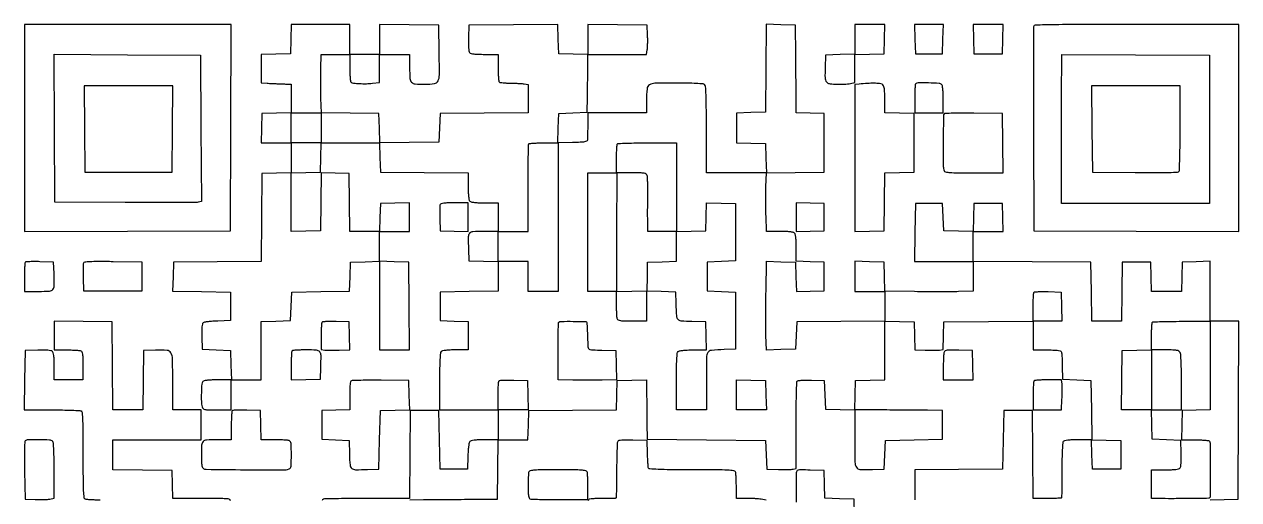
# Model space of a CAD drawing. Extents: x 179 to 1071, y 112 to 1107.
# Drawn here: x 179 to 1071, y 758 to 1107 of the extents above; entities that cross this region are included whole.
import ezdxf

# ---------------------------------------------------------------- set-up
doc = ezdxf.new("R2010")
doc.units = 0

msp = doc.modelspace()

# ---------------------------------------------------------------- linework, layer by layer
for points in [[(179, 1030.993714), (179, 954.987428), (254.75, 955.243714), (330.5, 955.5), (330.756286, 1031.25), (331.012572, 1107), (255.006286, 1107), (179, 1107)], [(833.216168, 1096.25), (833.5, 1085.5), (843.5, 1085.5), (853.5, 1085.5), (853.783832, 1096.25), (854.067663, 1107), (843.5, 1107), (832.932337, 1107)], [(876.216168, 1096.25), (876.5, 1085.5), (887, 1085.5), (897.5, 1085.5), (897.783832, 1096.25), (898.067663, 1107), (887, 1107), (875.932337, 1107)], [(223.235953, 1030.25), (223.5, 998.5), (255.5, 998.5), (287.5, 998.5), (287.764047, 1030.25), (288.028094, 1062), (255.5, 1062), (222.971906, 1062)], [(397, 1031), (397, 1020), (386, 1020), (375, 1020), (375, 1031), (375, 1042), (386, 1042), (397, 1042)], [(746, 965.5), (746, 954.930034), (756.25, 955.215017), (766.5, 955.5), (766.5, 965.5), (766.5, 975.5), (756.25, 975.784983), (746, 976.069966)], [(723.783832, 834.75), (724.067663, 824), (713.033832, 824), (702, 824), (702, 835.033832), (702, 846.067663), (712.75, 845.783832), (723.5, 845.5)], [(984.5, 791), (984.5, 780.5), (974, 780.5), (963.5, 780.5), (963.215822, 791.284178), (962.931643, 802.068357), (973.715822, 801.784178), (984.5, 801.5)]]:
    msp.add_lwpolyline(points, close=True)
for points in [[(1050.066961, 757.930773), (1060.283481, 758.215387), (1070.5, 758.5), (1070.757242, 823.75), (1071.014483, 889), (1060.507242, 889), (1050, 889), (1050, 911.034983), (1050, 933.069966), (1039.75, 932.784983), (1029.5, 932.5), (1029.216168, 921.75), (1028.932337, 911), (1018, 911), (1007.067663, 911), (1006.783832, 921.75), (1006.5, 932.5), (996, 932.5), (985.5, 932.5), (985.230498, 910.75), (984.960995, 889), (974, 889), (963.039005, 889), (962.769502, 910.75), (962.5, 932.5), (919.25, 932.760623), (876, 933.021245), (876, 944.010623), (876, 955), (887.034983, 955), (898.069966, 955), (897.784983, 965.25), (897.5, 975.5), (887, 975.5), (876.5, 975.5), (876.214647, 965.216527), (875.929295, 954.933054), (865.214647, 955.216527), (854.5, 955.5), (854, 965.5), (853.5, 975.5), (843.5, 975.5), (833.5, 975.5), (833.230112, 954.25), (832.960225, 933), (854.480112, 933), (876, 933), (876, 922.033832), (876, 911.067663), (865.25, 910.783832, -0.005061), (859.676014, 910.693108, -0.001563), (851.278578, 910.667685, -0.001563), (841.886169, 910.697962, -0.001717), (832.783456, 910.78701), (811.066913, 911.074021), (810.783456, 921.78701), (810.5, 932.5), (799.75, 932.783832), (789, 933.067663), (789, 922.033832), (789, 911), (800, 911), (811, 911), (811, 900.013853), (811, 889.027706), (778.75, 888.763853), (746.5, 888.5), (746, 878.5), (745.5, 868.5), (734.784171, 868.216515), (724.068343, 867.93303), (723.784171, 878.716515, -0.005051), (723.69334, 884.307822, -0.00156), (723.667888, 892.73124, -0.00156), (723.698204, 902.152668, -0.001713), (723.787362, 911.283453), (724.074723, 933.066905), (734.787362, 932.783453), (745.5, 932.5), (745.784183, 921.715394), (746.068365, 910.930789), (756.284183, 911.215394), (766.5, 911.5), (766.5, 922), (766.5, 932.5), (756.25, 932.784983), (746, 933.069966), (746, 942.834983, 0.00874), (745.925625, 947.089346, 0.018513), (745.688556, 950.377065, 0.019392), (745.327709, 952.800997, 0.150838), (744.8, 953.8, 0.150735), (743.80202, 954.327425, 0.019425), (741.382947, 954.688383, 0.018546), (738.103132, 954.925562, 0.008776), (733.862384, 955), (724.124768, 955), (723.812384, 966.25, -0.004053), (723.7131, 971.300601, -0.002553), (723.675079, 977.200437, -0.002563), (723.697053, 983.003471, -0.004702), (723.783631, 987.73021), (724.067262, 997.96042), (745.283631, 998.23021), (766.5, 998.5), (766.5, 1020), (766.5, 1041.5), (756.25, 1041.784983), (746, 1042.069966), (745.929335, 1052.284983, 0.000164), (745.890429, 1057.655245, 0.000047), (745.826749, 1065.961839, 0.000047), (745.753177, 1075.327992, 0.00005), (745.679335, 1084.5), (745.5, 1106.5), (734.763898, 1106.783691), (724.027795, 1107.067381), (723.763898, 1074.783691), (723.5, 1042.5), (712.75, 1042.216168), (702, 1041.932337), (702, 1031), (702, 1020.067663), (712.75, 1019.783832), (723.5, 1019.5), (723.783832, 1008.75), (724.067663, 998), (702.033832, 998), (680, 998), (680, 1029.877555, 0.001731), (679.944369, 1045.950857, 0.007946), (679.731697, 1055.271677, 0.006641), (679.409101, 1061.471636, 0.206045), (678.724617, 1062.813584, 0.156282), (677.548038, 1063.287169, 0.005455), (672.572916, 1063.594534, 0.008629), (666.132533, 1063.810596, 0.003958), (657.730275, 1063.88086, 0.004842), (642.128823, 1063.736747, 0.129191), (638.161855, 1062.613707, 0.24256), (636.375261, 1059.776864, 0.021529), (636, 1051.065741), (636, 1042), (614.5, 1042), (593, 1042), (592.847686, 1032.75, -0.000729), (592.782222, 1029.097728, -0.000968), (592.711418, 1025.776562, -0.000683), (592.64285, 1022.99177, -0.009762), (592.597686, 1022, -0.281462), (592.04876, 1021.220862, -0.061526), (590.404519, 1020.738407, -0.028984), (587.402321, 1020.423344, -0.005066), (581.715822, 1020.215822), (570.931643, 1019.931643), (571.215822, 1030.715822), (571.5, 1041.5), (582, 1042), (592.5, 1042.5), (592.652492, 1053.5, 0.000324), (592.717978, 1058.45558, 0.0002), (592.788832, 1064.279687, 0.000201), (592.8542, 1070.032594, 0.000362), (592.902492, 1074.75), (593, 1085), (614.454687, 1085), (635.909374, 1085), (636.511177, 1088.25, 0.030569), (636.724159, 1089.987404, 0.008349), (636.846169, 1092.748437, 0.00841), (636.879612, 1095.890231, 0.008667), (636.80649, 1099), (636.5, 1106.5), (614.75, 1106.769502), (593, 1107.039005), (593, 1095.985671), (593, 1084.932337), (582.25, 1085.216168), (571.5, 1085.5), (571.21603, 1096.263621), (570.93206, 1107.027242), (538.21603, 1106.763621), (505.5, 1106.5), (505.211141, 1097.149285, 0.009044), (505.15859, 1093.042317, 0.018924), (505.296386, 1089.849829, 0.020746), (505.587315, 1087.486141, 0.132968), (506.083586, 1086.399285, 0.154085), (507.124417, 1085.728754, 0.035127), (509.205854, 1085.314808, 0.024181), (512.346734, 1085.070162, 0.007345), (517.122445, 1085), (527, 1085), (527, 1075.059017, 0.008604), (527.066269, 1071.208327, 0.013124), (527.268904, 1067.872006, 0.007655), (527.550721, 1065.124555, 0.228795), (527.915418, 1064.552274, 0.111988), (528.58058, 1064.324048, 0.006619), (530.716466, 1064.122159, 0.009715), (533.289116, 1063.963546, 0.006992), (536.165418, 1063.882522, -0.005241), (539.17514, 1063.808289, -0.005397), (542.153279, 1063.67139, -0.005231), (544.731652, 1063.497881, -0.022795), (546.25, 1063.309809), (549, 1062.841089), (549, 1052.434398), (549, 1042.027706), (516.75, 1041.763853), (484.5, 1041.5), (484, 1031), (483.5, 1020.5), (461.784029, 1020.230592), (440.068057, 1019.961185), (439.784029, 1030.730592), (439.5, 1041.5), (418.337955, 1041.769632), (397.17591, 1042.039263), (396.837955, 1052.769632, -0.004789), (396.730893, 1057.655821, -0.002808), (396.691611, 1063.505767, -0.002808), (396.718036, 1069.357581, -0.004775), (396.814338, 1074.25), (397.128677, 1085), (407.564338, 1085), (418, 1085), (418, 1075.059017, 0.009255), (418.071541, 1071.194491, 0.014158), (418.290333, 1067.850402, 0.008854), (418.595867, 1065.117973, 0.225762), (418.991206, 1064.505435, 0.113343), (420.86088, 1063.869508, 0.013264), (425.285284, 1063.534367, 0.016697), (430.217485, 1063.456995, 0.021387), (434.75, 1063.731421), (440, 1064.275363), (440, 1074.637681), (440, 1085), (451, 1085), (462, 1085), (462, 1075.035184, 0.016153), (462.247609, 1067.372781, 0.173402), (463.461506, 1064.564467, 0.187541), (466.136498, 1063.276799, 0.019467), (473.243129, 1063, 0.036025), (480.241557, 1063.504886, 0.25468), (482.876302, 1065.47803, 0.106596), (483.842337, 1069.862711, 0.004428), (483.771494, 1086.002301), (483.5, 1106.5), (461.75, 1106.769502), (440, 1107.039005), (440, 1096.019502), (440, 1085), (429, 1085), (418, 1085), (418, 1096), (418, 1107), (396.533832, 1107), (375.067663, 1107), (374.783832, 1096.25), (374.5, 1085.5), (363.75, 1085.216168), (353, 1084.932337), (353, 1074.466168), (353, 1064), (357.25, 1063.788296, 0.001158), (359.167431, 1063.697233, 0.000711), (361.426562, 1063.598404, 0.000713), (363.661971, 1063.50699, 0.001274), (365.5, 1063.439142, -0.001185), (367.232676, 1063.375491, -0.000899), (369.132812, 1063.297757, -0.000908), (370.915713, 1063.218363, -0.00212), (372.25, 1063.150846), (375, 1063), (375, 1052.533832), (375, 1042.067663), (364.25, 1041.783832), (353.5, 1041.5), (353.216168, 1030.75), (352.932337, 1020), (363.966168, 1020), (375, 1020), (375, 1009.033832), (375, 998.067663), (364.25, 997.783832), (353.5, 997.5), (353.236165, 965.263835), (352.97233, 933.02767), (320.736165, 932.763835), (288.5, 932.5), (288.216371, 921.769986), (287.932742, 911.039971), (309.216371, 910.769986), (330.5, 910.5), (330.5, 900), (330.5, 889.5), (321.054124, 889.209882, 0.009872), (317.344222, 889.022568, 0.013478), (314.012996, 888.697932, 0.010272), (311.278232, 888.29958, 0.132654), (310.348748, 887.874472, 0.165771), (309.775651, 886.938715, 0.029529), (309.440097, 884.884549, 0.022993), (309.270289, 881.903576, 0.008333), (309.294624, 877.66459), (309.5, 868.5), (320, 868), (330.5, 867.5), (330.783832, 856.75), (331.067663, 846), (321.233832, 846, 0.008652), (316.945271, 845.925781, 0.018432), (313.637701, 845.688986, 0.019308), (311.201559, 845.328414, 0.151095), (310.2, 844.8, 0.180438), (309.359131, 842.958582, 0.010157), (309.033618, 836.583513, 0.015809), (309.039417, 830.235482, 0.05739), (309.630286, 826.25, 0.133542), (310.365943, 824.986773, 0.144985), (311.618562, 824.318691, 0.046747), (314.088289, 824.049468, 0.003789), (320.616631, 824), (331, 824), (331, 835), (331, 846), (342, 846), (353, 846), (353, 867.466168), (353, 888.932337), (363.75, 889.216168), (374.5, 889.5), (375, 900), (375.5, 910.5), (396.716369, 910.76979), (417.932738, 911.03958), (418.216369, 921.76979), (418.5, 932.5), (429.25, 932.783832), (440, 933.067663), (440, 900.533832), (440, 868), (451.013853, 868), (462.027706, 868), (461.763853, 900.25), (461.5, 932.5), (450.75, 932.783832), (440, 933.067663), (440, 944.033832), (440, 955), (451, 955), (462, 955), (462, 965.533832), (462, 976.067663), (451.25, 975.783832), (440.5, 975.5), (440.215017, 965.25), (439.930034, 955), (428.984905, 955), (418.039775, 955), (417.769888, 976.25), (417.5, 997.5), (407.269989, 997.784762), (397.039978, 998.069525), (396.769989, 976.784762), (396.5, 955.5), (385.75, 955.216168), (375, 954.932337), (375, 976.432337), (375, 997.932337), (385.75, 998.216168), (396.5, 998.5), (396.783832, 1009.25), (397.067663, 1020), (418.5, 1020), (439.932337, 1020), (440.216168, 1009.25), (440.5, 998.5), (472.75, 998.236147), (505, 997.972294), (505, 988.186147, 0.008713), (505.074327, 983.921284, 0.018488), (505.311311, 980.627469, 0.019366), (505.672074, 978.19979, 0.150917), (506.2, 977.2, 0.150969), (507.200304, 976.671932, 0.019349), (509.630442, 976.311224, 0.018472), (512.928253, 976.074295, 0.008695), (517.2, 976), (527, 976), (527, 965.5), (527, 955), (516.519052, 955, 0.01319), (508.49751, 954.788355, 0.203196), (506.066531, 953.602972, 0.179688), (505.071849, 950.965089, 0.009927), (505.204946, 942), (505.5, 933.5), (516.25, 933.216168), (527, 932.932337), (527, 921.986056), (527, 911.039775), (505.75, 910.769888), (484.5, 910.5), (484.5, 900), (484.5, 889.5), (494.75, 889.215017), (505, 888.930034), (505, 878.465017), (505, 868), (495.7, 868, 0.009379), (491.676508, 867.924518, 0.019071), (488.522984, 867.685484, 0.019949), (486.181224, 867.322729, 0.149044), (485.2, 866.8, 0.175156), (484.608073, 865.538104, 0.00933), (484.278846, 861.045513, 0.010454), (484.062069, 854.593081, 0.003169), (484, 844.8), (484, 824), (505.5, 824), (527, 824), (527, 813), (527, 802), (517.122445, 802, 0.00775), (512.534962, 801.92889, 0.021862), (509.338284, 801.689599, 0.027915), (507.144506, 801.30342, 0.163434), (506.162563, 800.695876, 0.131421), (505.722996, 799.740901, 0.010763), (505.312947, 797.000112, 0.013854), (504.980158, 793.65896, 0.010217), (504.790118, 789.945876), (504.5, 780.5), (494.5, 780.5), (484.5, 780.5), (484, 802), (483.5, 823.5), (473, 823.5), (462.5, 823.5), (462.236147, 791.25), (461.972294, 759), (457.236147, 758.881131, -0.005567), (454.175734, 758.838407, -0.000466), (446.253743, 758.823399, -0.00062), (436.803289, 758.826017, -0.000479), (426.5, 758.851519, 0.001974), (416.407953, 758.846332, 0.002978), (407.617658, 758.754752, 0.00117), (400.077161, 758.613622, 0.069409), (398.730327, 758.396757, 0.257601), (397.727401, 757.358964, 0.04882)], [(330.396021, 757.3091, 0.192233), (329.78684, 758.210357, 0.127461), (328.839621, 758.54865, 0.007641), (325.793634, 758.775037, 0.011064), (322.115966, 758.910352, 0.00792), (318, 758.905454, -0.002304), (313.274478, 758.846749, -0.001433), (307.730589, 758.819307, -0.001437), (302.26122, 758.823624, -0.002601), (297.784983, 758.863312), (288.069966, 759), (287.784983, 769.25), (287.5, 779.5), (265.75, 779.769502), (244, 780.039005), (244, 791.019502), (244, 802), (276.5, 802), (309, 802), (309, 813), (309, 824), (298.5, 824), (288, 824), (288, 844.964816, 0.004572), (287.847959, 861.591054, 0.123466), (286.707167, 865.811752, 0.253904), (283.807297, 867.645336, 0.024894), (275.243181, 867.788833), (266.5, 867.5), (266.230498, 845.75), (265.960995, 824), (254.994351, 824), (244.027706, 824), (243.763853, 856.25), (243.5, 888.5), (222.25, 888.769888), (201, 889.039775), (201, 878.519888), (201, 868), (209.918213, 868, -0.006277), (213.449196, 867.955669, -0.008159), (216.68135, 867.821697, -0.006338), (219.373807, 867.631778, -0.070946), (220.418213, 867.393011, -0.205218), (221.23239, 866.601595, -0.063068), (221.69735, 864.913621, -0.030363), (221.940414, 861.960143, -0.005351), (222, 856.393011), (222, 846), (211.5, 846), (201, 846), (201, 855.877555, 0.007345), (200.929838, 860.653266, 0.024181), (200.685192, 863.794146, 0.035127), (200.271246, 865.875583, 0.154085), (199.600715, 866.916414, 0.132968), (198.513859, 867.412685, 0.020746), (196.150171, 867.703614, 0.018924), (192.957683, 867.84141, 0.009044), (188.850715, 867.788859), (179.5, 867.5), (179.230498, 845.75), (178.960995, 824), (199.230498, 823.984687, -0.003737), (207.091235, 823.919989, -0.005675), (213.922054, 823.735139, -0.00235), (219.747201, 823.483896, -0.130137), (220.78075, 823.156665, -0.239218), (221.474995, 821.987229, -0.006673), (221.794408, 815.941792, -0.008176), (222.00549, 806.801755, -0.001706), (222.058844, 790.768187, 0.001309), (222.104539, 772.73153, 0.010756), (222.323635, 764.51605, 0.01593), (222.704494, 759.767282, 0.280126), (223.609881, 758.596208, 0.072446), (224.652012, 758.361232, 0.005752), (227.483715, 758.175136, 0.007704), (230.882112, 758.043509, 0.005827), (234.615619, 758)], [(462.067663, 758), (472.283832, 758.077916, 0.000026), (477.654569, 758.119156, 0.000007), (485.961501, 758.183494, 0.000007), (495.327907, 758.256319, 0.000008), (504.5, 758.327916), (526.5, 758.5), (526.769502, 780.25), (527.039005, 802), (537.985671, 802), (548.932337, 802), (549.216168, 812.75), (549.5, 823.5), (581.716308, 823.763809), (613.932617, 824.027617), (614.216308, 834.763809), (614.5, 845.5), (625.25, 845.783832), (636, 846.067663), (636.094864, 835.783832, 0.000366), (636.142302, 831.019482, 0.000197), (636.207433, 825.142751, 0.000196), (636.278549, 819.150639, 0.000307), (636.344864, 814), (636.5, 802.5), (680, 802), (723.5, 801.5), (724, 791), (724.5, 780.5), (733, 780.204946, 0.006721), (736.415398, 780.132335, 0.007927), (739.648345, 780.158326, 0.007056), (742.371836, 780.261883, 0.048419), (743.696495, 780.460569), (745.892991, 781.011246), (745.882325, 812.641453, -0.002643), (745.942957, 824.89413, -0.004303), (746.13889, 835.292787, -0.001058), (746.405888, 844.321715, -0.190692), (746.775478, 845.175478, -0.174282), (747.511035, 845.522034, -0.008932), (750.17809, 845.728715, -0.01335), (753.418558, 845.834969, -0.009213), (757.089648, 845.789648), (766.5, 845.5), (767, 835), (767.5, 824.5), (778.25, 824.216168), (789, 823.932337), (789, 802.48522, 0.003493), (789.118666, 785.497954, 0.129265), (790.146755, 781.798685, 0.257452), (792.813671, 780.204928, 0.01735), (802, 780.204946), (810.5, 780.5), (811, 791), (811.5, 801.5), (832.5, 802), (853.5, 802.5), (853.5, 813), (853.5, 823.5), (842.5, 823.652492, 0.001156), (836.848653, 823.717767, 0.000374), (828.479124, 823.788832, 0.000372), (819.171502, 823.853975, 0.000418), (810.216168, 823.902492), (788.932337, 824), (789.216168, 834.75), (789.5, 845.5), (800.25, 845.783832), (811, 846.067663), (811, 867.567663), (811, 889.067663), (821.75, 888.783832), (832.5, 888.5), (832.784124, 878.327811), (833.068248, 868.155621), (840.784124, 867.827811, 0.005511), (843.937334, 867.728645, 0.005841), (847.03135, 867.701616, 0.00559), (849.695316, 867.73925, 0.02649), (851.216215, 867.858541), (853.93243, 868.217082), (854.216215, 878.358541), (854.5, 888.5), (887.25, 888.763664), (920, 889.027329), (920, 878.513664), (920, 868), (929.940983, 868, -0.007605), (934.47472, 867.931038, -0.021132), (937.652003, 867.699714, -0.024919), (939.837303, 867.336363, -0.203395), (940.645733, 866.7642, -0.112961), (940.949634, 865.872912, -0.007131), (941.198435, 863.09662, -0.010202), (941.381793, 859.748702, -0.007389), (941.45475, 856.0142), (941.5, 846.5), (952, 846), (962.5, 845.5), (962.769502, 823.75), (963.039005, 802), (953.141947, 802, 0.007863), (948.605267, 801.92865, 0.021113), (945.385979, 801.691047, 0.025765), (943.149476, 801.313091, 0.166293), (942.186416, 800.724617, 0.156395), (941.712458, 799.546361, 0.005414), (941.405278, 794.544995, 0.008588), (941.189311, 788.069261, 0.003929), (941.119087, 779.613067, -0.00144), (941.093726, 771.986538, -0.002347), (941.023206, 765.516333, -0.00031), (940.930009, 759.768724, -0.197747), (940.805117, 759.479228, -0.18189), (940.114453, 759.176411, -0.003439), (936.119191, 758.99059, -0.008071), (931.476989, 758.881678, -0.005713), (926.263853, 758.903108), (920.027706, 759), (919.763853, 791.25), (919.5, 823.5), (909, 823.5), (898.5, 823.5), (898, 802), (897.5, 780.5), (865.25, 780.236147), (833, 779.972294), (833, 757.986147)], [(723.934884, 757.748882), (720.217442, 758.363435, 0.020146), (718.302846, 758.601192, 0.006572), (715.462311, 758.800697, 0.006537), (712.298339, 758.93969, 0.007328), (709.25, 758.988994), (702, 759), (702, 767.918213, 0.006277), (701.955669, 771.449196, 0.008159), (701.821697, 774.68135, 0.006338), (701.631778, 777.373807, 0.070946), (701.393011, 778.418213, 0.278315), (700.205184, 779.342945, 0.017318), (695.576109, 779.732587, 0.011048), (687.476396, 779.953336, 0.001288), (669.361626, 780, -0.00172), (653.553598, 780.054381, -0.008074), (644.467003, 780.263661, -0.005819), (638.383453, 780.573057, -0.29587), (637.47002, 781.25, -0.069034), (637.274807, 782.123627, -0.00381), (637.066203, 784.923437, -0.00584), (636.881729, 788.269873, -0.004233), (636.751405, 792), (636.5, 801.5), (626.081786, 801.78684, 0.006373), (621.040685, 801.861347, 0.022746), (617.818456, 801.721248, 0.032222), (615.72877, 801.398244, 0.20243), (614.867337, 800.78684, 0.127423), (614.547216, 799.754219, 0.002377), (614.304801, 794.037736, 0.005662), (614.128337, 787.330734, 0.003737), (614.070435, 779.618217, -0.002495), (614.031947, 771.958227, -0.003998), (613.914194, 765.420938, -0.000906), (613.755175, 759.705805, -0.191223), (613.539486, 759.206153, -0.186434), (613.070579, 758.99857, -0.00365), (610.396571, 758.889339, -0.008229), (607.235152, 758.835372, -0.005363), (603.584851, 758.872289, 0.0091), (599.734414, 758.882449, 0.016701), (596.60197, 758.728963, 0.013026), (594.177681, 758.465114, 0.224345), (593.525946, 758.041981, 0.12019), (593.272656, 757.262919, 0.004685)], [(788.782751, 747.25), (788.5, 758.5), (777.784613, 758.783481), (767.069227, 759.066961), (766.784613, 769.283481), (766.5, 779.5), (756.25, 779.784983, 0.003122), (749.554953, 779.929295, 0.05187), (747.338784, 779.733009, 0.202399), (746.357622, 779.074093, 0.141659), (745.960884, 777.784983, 0.004524), (745.94803, 776.192, 0.00019), (745.955732, 770.524879, 0.000328), (745.971809, 763.808384, 0.000233), (745.998274, 756.278436, -0.004243)]]:
    msp.add_lwpolyline(points, format="xyb")
for points in [[(789, 1096.033832), (789, 1085.067663), (778.25, 1084.783832), (767.5, 1084.5), (767.209381, 1075.016285, 0.005986), (767.111546, 1069.774446, 0.035003), (767.285839, 1067.024103, 0.072737), (767.760752, 1065.363061, 0.12965), (768.650511, 1064.266285, 0.132103), (770.861737, 1063.411971, 0.017199), (775.948439, 1063.047099, 0.021185), (781.407677, 1063.075209, 0.037488), (785.875, 1063.625), (789, 1064.25), (789, 1074.591168), (789, 1084.932337), (799.75, 1085.216168), (810.5, 1085.5), (810.783832, 1096.25), (811.067663, 1107), (800.033832, 1107), (789, 1107)], [(920.460009, 1105.75, 0.090591), (920.266358, 1104.709509, 0.000109), (920.198937, 1082.982812, 0.000984), (920.176611, 1058.652573, 0.000605), (920.241394, 1030), (920.5, 955.5), (995.75, 955.243674), (1071, 954.987348), (1071, 1030.993674), (1071, 1107), (995.968615, 1107, 0.000668), (957.448289, 1106.948566, 0.003471), (936.19131, 1106.744245, 0.001205), (921.475143, 1106.465155, 0.305157)], [(308.758677, 1030.77123), (309.017354, 977.04246), (306.758677, 976.494347, -0.057902), (304.987826, 976.276519, -0.000418), (290.035361, 976.188577, -0.001589), (272.903102, 976.156579, -0.001017), (253, 976.223117), (201.5, 976.5), (201.241383, 1030.758691), (200.982767, 1085.017383), (254.741383, 1084.758691), (308.5, 1084.5)], [(1049.5, 1030), (1049.5, 975.5), (995.211905, 975.5), (940.92381, 975.5), (940.942857, 1025.75, -0.000032), (940.951538, 1045.331386, -0.000047), (940.961905, 1062.563467, -0.000022), (940.972765, 1077.239555, -0.00086), (940.980952, 1080.508612), (941, 1085.017225), (995.25, 1084.758612), (1049.5, 1084.5)], [(792.25, 1063.186642), (789, 1062.873283), (789, 1008.90281), (789, 954.932337), (799.75, 955.216168), (810.5, 955.5), (810.76979, 976.716369), (811.03958, 997.932738), (821.76979, 998.216369), (832.5, 998.5), (832.5, 1020), (832.5, 1041.5), (821.75, 1041.783832), (811, 1042.067663), (811, 1051.998648, 0.005085), (810.941144, 1057.786047, 0.039589), (810.6733, 1060.46972, 0.095447), (810.084373, 1061.992935, 0.130776), (809.015329, 1062.991796, 0.101632), (807.042238, 1063.578076, 0.018662), (803.225504, 1063.765019, 0.017331), (798.275393, 1063.650961, 0.009606)], [(833.666667, 1063.333333, 0.178563), (833.399803, 1062.754503, 0.004516), (833.195833, 1059.827083, 0.009111), (833.048276, 1056.341612, 0.006022), (833, 1052.333333), (833, 1042), (843.5, 1042), (854, 1042), (854, 1051.8, 0.008695), (853.925705, 1056.071747, 0.018472), (853.688776, 1059.369558, 0.019349), (853.328068, 1061.799696, 0.150969), (852.8, 1062.8, 0.183745), (850.871781, 1063.665632, 0.007665), (843.207403, 1063.996918, 0.007332), (835.510268, 1064.098555, 0.198533)], [(963.235953, 1030.25), (963.5, 998.5), (994.93202, 998.235498, 0.001697), (1010.901959, 998.155315, 0.00816), (1019.995146, 998.288929, 0.006635), (1026.009704, 998.555446, 0.241447), (1027.166708, 999.235498, 0.134731), (1027.492293, 1000.296498, 0.001088), (1027.738089, 1009.161365, 0.003824), (1027.920853, 1019.372002, 0.002438), (1027.984687, 1031.25), (1028, 1062), (995.485953, 1062), (962.971906, 1062)], [(854.686013, 1041.35268, 0.197669), (854.076986, 1039.892251, 0.000723), (854.013818, 1020.971379, 0.001378), (854.029649, 1002.666609, 0.090946), (854.606989, 999.581787, 0.258752), (855.662869, 998.696053, 0.029979), (858.838399, 998.275555, 0.015887), (864.493684, 998.049558, 0.002042), (876.626491, 998), (898.039005, 998), (897.769502, 1019.75), (897.5, 1041.5), (876.436013, 1041.769346, 0.003085), (868.311969, 1041.823103, 0.004901), (861.358056, 1041.758056, 0.001338), (855.324385, 1041.626314, 0.192551)], [(571, 965.5), (571, 911), (560, 911), (549, 911), (549, 922), (549, 933), (538, 933), (527, 933), (527, 944), (527, 955), (538, 955), (549, 955), (549, 986.833333, -0.00196), (549.048032, 999.085444, -0.003167), (549.195833, 1009.511458, -0.00057), (549.394748, 1018.697457, -0.192996), (549.666667, 1019.333333, -0.178563), (550.245497, 1019.600197, -0.004516), (553.172917, 1019.804167, -0.009111), (556.658388, 1019.951724, -0.006022), (560.666667, 1020), (571, 1020)], [(658.067212, 1009.75, -0.001283), (658.088767, 1004.350263, -0.000365), (658.094601, 995.965059, -0.000368), (658.087303, 986.499399, -0.00039), (658.066071, 977.216157), (657.997718, 954.932313), (668.748859, 955.216157), (679.5, 955.5), (679.785353, 965.783473), (680.070705, 976.066946), (690.785353, 975.783473), (701.5, 975.5), (701.5, 954.5), (701.5, 933.5), (691, 933), (680.5, 932.5), (680.5, 922), (680.5, 911.5), (691, 911), (701.5, 910.5), (701.5, 889.5), (701.5, 868.5), (693, 868.24922, 0.01508), (683.643505, 867.690422, 0.245296), (681.077367, 866.042339, 0.127215), (680.10758, 862.479112, 0.003164), (680, 845.480948), (680, 824), (669, 824), (658, 824), (658, 844.8, -0.003169), (658.062069, 854.593081, -0.010454), (658.278846, 861.045513, -0.00933), (658.608073, 865.538104, -0.175156), (659.2, 866.8, -0.151099), (660.201601, 867.328426, -0.019307), (662.637948, 867.688993, -0.018431), (665.94585, 867.925784, -0.008651), (670.234983, 868), (680.069966, 868), (679.784983, 878.25), (679.5, 888.5), (669.2603, 888.784869, -0.012174), (661.49116, 889.190479, -0.196929), (659.196667, 890.34273, -0.165236), (658.167162, 892.85434, -0.008001), (657.75078, 902), (657.5, 910.5), (646.75, 910.783832), (636, 911.067663), (636, 900.033832), (636, 889), (625.606989, 889, -0.005351), (620.039857, 889.059586, -0.030363), (617.086379, 889.30265, -0.063068), (615.398405, 889.76761, -0.205218), (614.606989, 890.581787, -0.07203), (614.367894, 891.638111, -0.005915), (614.178303, 894.465525, -0.007831), (614.044305, 897.859224, -0.005951), (614, 901.581787), (614, 911), (603.5, 911), (593, 911), (592.913886, 931.75, -0.000521), (592.866599, 946.964593, -0.000641), (592.85546, 961.164521, -0.00067), (592.880488, 974.783991, -0.000693), (592.941964, 988.25), (593, 998), (603.5, 998), (614, 998), (614, 1008.333333, -0.006022), (614.048276, 1012.341612, -0.009111), (614.195833, 1015.827083, -0.004516), (614.399803, 1018.754503, -0.178563), (614.666667, 1019.333333, -0.189785), (615.28868, 1019.603893, -0.001222), (621.404167, 1019.804167, -0.00465), (628.440703, 1019.951908, -0.002923), (636.666667, 1020), (658, 1020)], [(614.075366, 954.467308), (614.012606, 910.934616), (625.256303, 911.217308), (636.5, 911.5), (636.647564, 922), (636.795127, 932.5), (647.397564, 932.783832), (658, 933.067663), (658, 944.033832), (658, 955), (647.5, 955), (637, 955), (636.8927, 962.25, -0.003125), (636.861702, 965.876048, -0.001153), (636.861747, 970.989187, -0.001143), (636.887431, 976.571537, -0.001375), (636.938006, 981.819572, 0.004777), (636.951772, 986.678966, 0.006389), (636.865806, 991.087333, 0.004579), (636.713166, 994.769125, 0.064273), (636.477919, 996.069572, 0.171659), (635.686019, 997.117045, 0.10458), (634.226916, 997.691476, 0.037578), (631.44118, 997.947168, 0.004102), (625.001675, 998), (614.138126, 998)], [(484.42719, 974.670857, 0.080952), (484.238236, 973.761419, 0.005495), (484.152581, 971.111648, 0.007759), (484.13413, 967.934715, 0.005737), (484.208575, 964.420857), (484.5, 955.5), (494.75, 955.215017), (505, 954.930034), (505, 965.465017), (505, 976), (494.968615, 976, 0.006598), (490.101724, 975.935772, 0.024763), (487.056456, 975.704164, 0.036821), (485.136931, 975.316985, 0.237243)], [(179.699448, 932.366114, 0.177451), (179.419778, 931.762931, 0.004898), (179.205463, 928.836713, 0.009512), (179.050668, 925.343898, 0.006317), (179, 921.333333), (179, 911), (189.480948, 911, 0.01319), (197.50249, 911.211645, 0.203196), (199.933469, 912.397028, 0.179688), (200.928151, 915.034911, 0.009927), (200.795054, 924), (200.5, 932.5), (190.449448, 932.782781, 0.006672), (186.547259, 932.840477, 0.010046), (183.145783, 932.777033, 0.005301), (180.300668, 932.636532, 0.183378)], [(222.436432, 931.69494, 0.081377), (222.244472, 930.767103, 0.005152), (222.157067, 927.976464, 0.007464), (222.136743, 924.63317, 0.005474), (222.210159, 920.924983), (222.5, 911.5), (244, 911.5), (265.5, 911.5), (265.5, 922), (265.5, 932.5), (244.226273, 932.769957, 0.002397), (233.096014, 932.857837, 0.0131), (227.0794, 932.718847, 0.01632), (223.363561, 932.413716, 0.279403)], [(940.783832, 899.75), (941.067663, 889), (930.533832, 889), (920, 889), (920, 899.333333, -0.006326), (920.050742, 903.343969, -0.009524), (920.20576, 906.83701, -0.00491), (920.420396, 909.763196, -0.177417), (920.700461, 910.367127, -0.182377), (921.297812, 910.637197, -0.005798), (924.000338, 910.778463, -0.010544), (927.240283, 910.841782, -0.007041), (930.950461, 910.783794), (940.5, 910.5)], [(397.700461, 888.367127, 0.175911), (397.420808, 887.768671, 0.00544), (397.20576, 885.017226, 0.010058), (397.050765, 881.722258, 0.006723), (397, 877.946833), (397, 868.226999), (399.75, 867.863499, 0.026462), (401.288567, 867.74246, 0.005609), (403.978766, 867.703773, 0.005856), (407.102291, 867.730483, 0.005533), (410.284098, 867.830197), (418.068195, 868.160393), (417.784098, 878.330197), (417.5, 888.5), (407.950461, 888.783794, 0.007041), (404.240283, 888.841782, 0.010544), (401.000338, 888.778463, 0.005798), (398.297812, 888.637197, 0.182377)], [(592.118173, 888.25, -0.026987), (592.238145, 887.08155, -0.000402), (592.56522, 880.208539, -0.001094), (592.851947, 873.778066, -0.005922), (592.958613, 870.284983, 0.15661), (593.384357, 869.039501, 0.174854), (594.43863, 868.341953, 0.049052), (596.776558, 868.011817, 0.003615), (603.25, 867.784983), (613.5, 867.5), (613.783172, 856.814994), (614.066345, 846.129987), (603.433279, 845.814994, -0.004679), (598.574392, 845.716548, -0.002695), (592.72177, 845.684292, -0.002692), (586.843778, 845.715231, -0.004501), (581.900107, 845.812384), (571, 846.124768), (571, 866.895717, -0.003002), (571.048097, 874.906041, -0.00477), (571.195833, 881.761034, -0.001284), (571.396213, 887.712453, -0.189514), (571.666667, 888.333333, -0.196452), (573.161832, 888.960962, -0.003386), (582.183648, 888.985305, -0.002501), (591.366243, 888.901947, -0.365152)], [(1050, 856.534983), (1050, 824.069966), (1039.75, 823.784983), (1029.5, 823.5), (1029.216168, 812.75), (1028.932337, 802), (1038.907151, 802, -0.008799), (1042.77184, 801.931981, -0.013393), (1046.122415, 801.724043, -0.00795), (1048.877581, 801.434614, -0.227996), (1049.462565, 801.06057, -0.13755), (1049.924484, 799.455342, -0.000522), (1050.036295, 780.042575, -0.000385), (1050.113685, 760.427789, -0.199738), (1049.659373, 759.326039, -0.19556), (1048.998564, 759.047313, -0.000263), (1034.877459, 758.872454, -0.002509), (1021.87204, 758.783526, -0.006051), (1012.25, 758.882467), (1007, 759), (1007, 769.5), (1007, 780), (1016.877555, 780, 0.007345), (1021.653266, 780.070162, 0.024181), (1024.794146, 780.314808, 0.035127), (1026.875583, 780.728754, 0.154085), (1027.916414, 781.399285, 0.132968), (1028.412685, 782.486141, 0.020746), (1028.703614, 784.849829, 0.018924), (1028.84141, 788.042317, 0.009044), (1028.788859, 792.149285), (1028.5, 801.5), (1018, 802), (1007.5, 802.5), (1007.216168, 813.25), (1006.932337, 824), (995.946666, 824), (984.960995, 824), (985.230498, 845.75), (985.5, 867.5), (996.25, 867.783832), (1007, 868.067663), (1007, 877.867165, -0.006348), (1007.048295, 881.670774, -0.009555), (1007.195833, 884.983896, -0.00494), (1007.400136, 887.758839, -0.177331), (1007.666667, 888.333333, -0.189545), (1008.287675, 888.603799, -0.001277), (1014.257292, 888.804167, -0.004756), (1021.132422, 888.951903, -0.002993), (1029.166667, 889), (1050, 889)], [(375.666667, 867.333333, 0.178637), (375.399783, 866.754242, 0.004491), (375.195833, 863.817145, 0.009085), (375.048275, 860.320751, 0.006002), (375, 856.299502), (375, 845.932337), (385.75, 846.216168), (396.5, 846.5), (396.795054, 855, 0.009626), (396.932798, 863.916466, 0.172284), (395.978172, 866.572651, 0.209042), (393.626, 867.774609, 0.015066), (386.147615, 868, 0.006339), (382.338339, 867.951706, 0.009542), (379.020445, 867.804167, 0.004928), (376.241287, 867.599873, 0.177367)], [(854.619905, 866.451872, 0.071617), (854.375852, 865.377748, 0.006076), (854.182097, 862.544363, 0.007957), (854.045258, 859.143198, 0.006075), (854, 855.418213), (854, 846), (865.033832, 846), (876.067663, 846), (875.783832, 856.75), (875.5, 867.5), (865.369905, 867.783659, 0.005077), (859.789027, 867.883234, 0.032748), (856.976461, 867.720524, 0.074653), (855.405548, 867.281886, 0.198307)], [(1007, 846), (1007, 824), (1018, 824), (1029, 824), (1029, 844.065741, 0.004232), (1028.930184, 852.314413, 0.007523), (1028.713004, 859.104674, 0.004941), (1028.403728, 864.534132, 0.106554), (1027.964816, 866.065741, 0.136247), (1026.97615, 867.101327, 0.091172), (1025.431565, 867.675502, 0.038385), (1022.714599, 867.940782, 0.005149), (1016.964816, 868), (1007, 868)], [(419.25, 845.347997, 0.243567), (418.6552, 844.645239, 0.027592), (418.292495, 842.524493, 0.021834), (418.065347, 839.310493, 0.006724), (418, 834.45165), (418, 824.069966), (407.75, 823.784983), (397.5, 823.5), (397.5, 813), (397.5, 802.5), (407.5, 802), (417.5, 801.5), (417.784869, 791.2603, 0.013827), (418.218122, 783.45705, 0.200378), (419.466432, 781.051258, 0.174565), (422.13313, 780.074823, 0.010012), (431, 780.204946), (439.5, 780.5), (440, 802), (440.5, 823.5), (451.283485, 823.784171), (462.06697, 824.068343), (461.783485, 834.784171), (461.5, 845.5), (441, 845.68133, 0.002393), (433.052981, 845.713582, 0.003649), (426.154688, 845.658212, 0.001347), (420.224881, 845.551351, 0.092731)], [(548.783832, 834.75), (549.067663, 824), (538.033832, 824), (527, 824), (527, 834.333333, -0.006317), (527.050668, 838.343898, -0.009512), (527.205463, 841.836713, -0.004898), (527.419778, 844.762931, -0.177451), (527.699448, 845.366114, -0.183378), (528.300668, 845.636532, -0.005301), (531.145783, 845.777033, -0.010046), (534.547259, 845.840477, -0.006672), (538.449448, 845.782781), (548.5, 845.5)], [(920.666667, 845.333333, 0.178563), (920.399803, 844.754503, 0.004516), (920.195833, 841.827083, 0.009111), (920.048276, 838.341612, 0.006022), (920, 834.333333), (920, 824), (930.371515, 824), (940.743029, 824), (941.20393, 831.961789, 0.006963), (941.347615, 835.232778, 0.007153), (941.398454, 838.477277, 0.00696), (941.363117, 841.29118, 0.029822), (941.218916, 842.961789), (940.773001, 846), (931.053167, 846, 0.0064), (927.280103, 845.951702, 0.009625), (923.992701, 845.804167, 0.005008), (921.240478, 845.599812, 0.177135)], [(331.699448, 823.366114, 0.177451), (331.419778, 822.762931, 0.004898), (331.205463, 819.836713, 0.009512), (331.050668, 816.343898, 0.006317), (331, 812.333333), (331, 802), (320.616631, 802, 0.012522), (312.719513, 801.802197, 0.19165), (310.28482, 800.689151, 0.18133), (309.211299, 798.181794, 0.010996), (309.013655, 789.872445, 0.011396), (309.085171, 786.467445, 0.025636), (309.330253, 783.89678, 0.031537), (309.721478, 782.055525, 0.152582), (310.296209, 781.169132, 0.171983), (312.583201, 780.32889, 0.000642), (341.289051, 780.036798, 0.001085), (369.270539, 779.848722, 0.093007), (373.420506, 780.607869, 0.293463), (374.909528, 782.635199, 0.015677), (375.17095, 791.000412, 0.015678), (374.907669, 799.365565, 0.293403), (373.418213, 801.393011, 0.07196), (372.36267, 801.632085, 0.005942), (369.544413, 801.821697, 0.007852), (366.161644, 801.955693, 0.005972), (362.452044, 802), (353.067663, 802), (352.783832, 812.75), (352.5, 823.5), (342.449448, 823.782781, 0.006672), (338.547259, 823.840477, 0.010046), (335.145783, 823.777033, 0.005301), (332.300668, 823.636532, 0.183378)], [(179.447199, 800.723, 0.088003), (179.255956, 799.733152, 0.001312), (179.180843, 793.807175, 0.003516), (179.16003, 786.911562, 0.002311), (179.228584, 778.973), (179.5, 758.5), (187, 758.19351, 0.008592), (190.107572, 758.119976, 0.008373), (193.242777, 758.152182, 0.008303), (195.995106, 758.272323, 0.030721), (197.720091, 758.483212), (200.940181, 759.079404), (200.930138, 779.235378, 0.003766), (200.8599, 787.982683, 0.008826), (200.642796, 794.516937, 0.00595), (200.331336, 799.472669, 0.155756), (199.837603, 800.695676, 0.210075), (197.507874, 801.861403, 0.012119), (189.33808, 802.070413, 0.010533), (181.09782, 801.907856, 0.299393)], [(549.606989, 778.418213, 0.070701), (549.368294, 777.376466, 0.006434), (549.178303, 774.712778, 0.008233), (549.044336, 771.515192, 0.006352), (549, 768.025201, 0.007424), (549.065219, 763.632798, 0.030494), (549.306152, 760.982589, 0.052665), (549.73019, 759.368221, 0.213742), (550.430246, 758.665141, 0.083747), (551.526467, 758.44372, 0.001526), (557.482722, 758.270057, 0.003735), (564.443882, 758.140374, 0.002481), (572.430246, 758.090883), (593, 758.065462), (593, 767.450943, 0.005971), (592.955693, 771.160965, 0.007851), (592.821697, 774.54409, 0.005941), (592.632085, 777.362644, 0.071962), (592.393011, 778.418213, 0.25694), (591.347978, 779.300918, 0.031157), (588.260913, 779.723675, 0.016334), (582.758748, 779.950165, 0.002119), (571, 780, 0.002119), (559.241252, 779.950165, 0.016334), (553.739087, 779.723675, 0.031157), (550.652022, 779.300918, 0.25694)]]:
    msp.add_lwpolyline(points, format="xyb", close=True)

doc.saveas('drawing.dxf')
